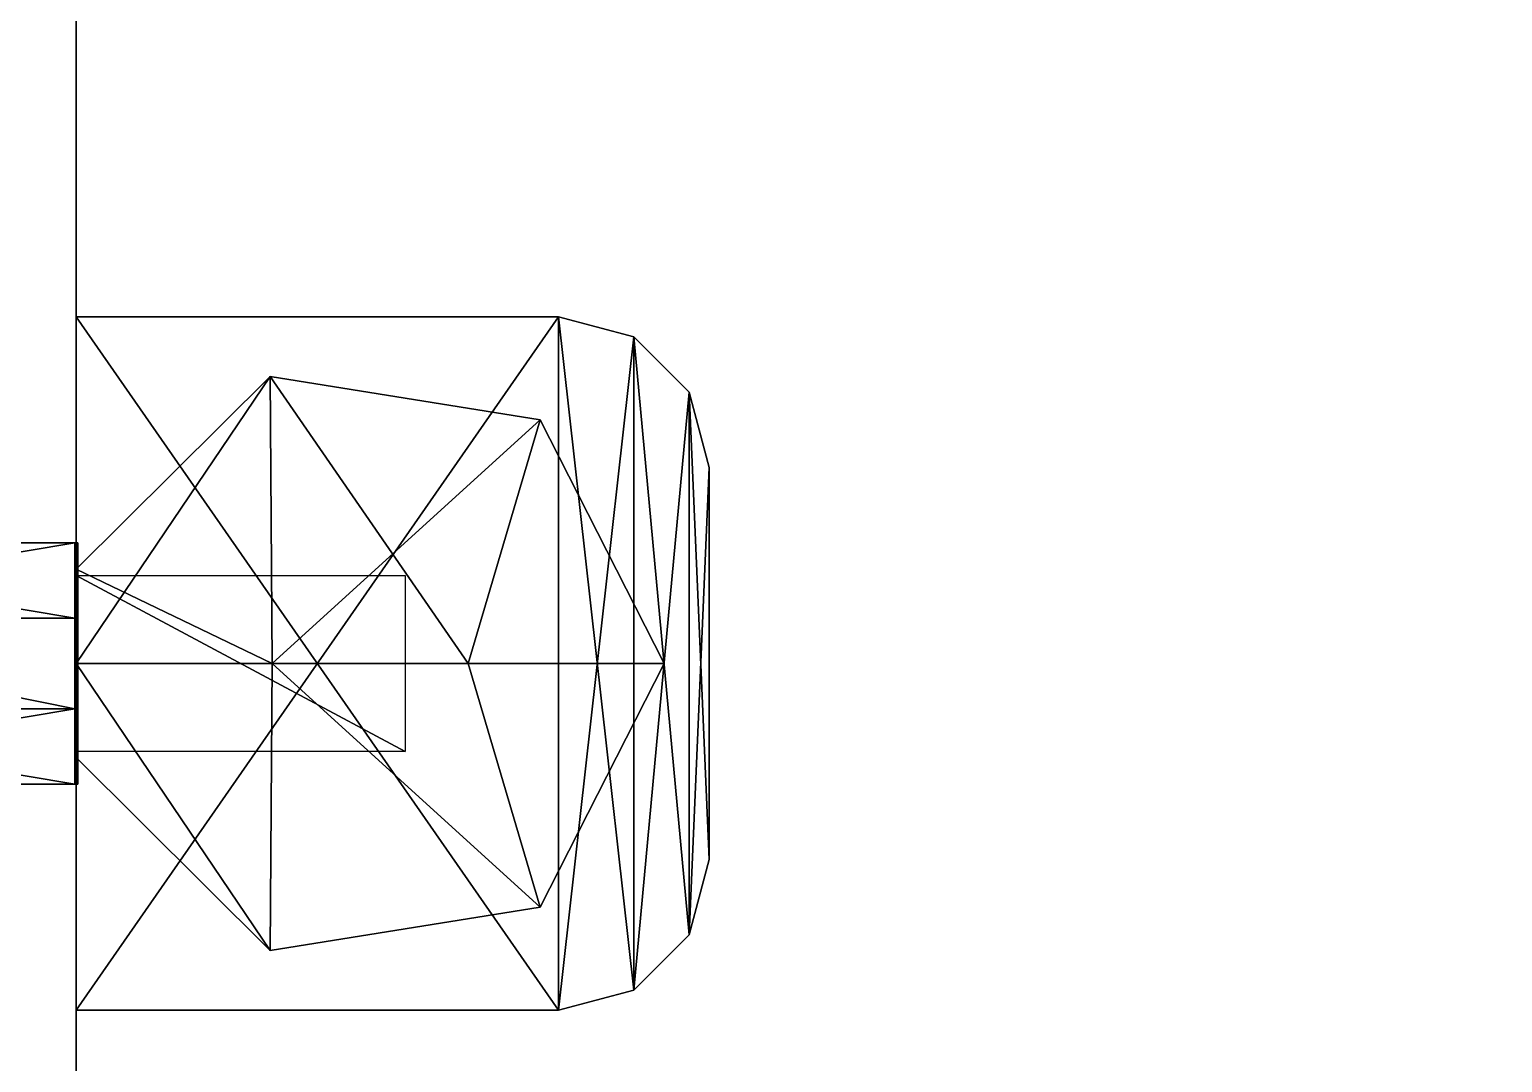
# Model space of a CAD drawing. Extents: x 0 to 4956, y -4930 to 0.
# Drawn here: x 1406.45 to 1455.31, y -194.83 to -160.58 of the extents above; entities that cross this region are included whole.
import ezdxf

# ---------------------------------------------------------------- set-up
doc = ezdxf.new("R2010")
doc.units = 0
for name, color, linetype in [('LAYER0', 7, 'CONTINUOUS'), ('LAYER755', 7, 'CONTINUOUS'), ('LAYER756', 7, 'CONTINUOUS'), ('LAYER801', 7, 'CONTINUOUS'), ('LAYER804', 7, 'CONTINUOUS'), ('LAYER805', 254, 'CONTINUOUS'), ('LAYER815', 7, 'CONTINUOUS'), ('LAYER818', 7, 'CONTINUOUS'), ('LAYER819', 254, 'CONTINUOUS'), ('LAYER87', 9, 'CONTINUOUS')]:
    doc.layers.add(name, color=color, linetype=linetype)

msp = doc.modelspace()

# ---------------------------------------------------------------- linework, layer by layer
at = {"layer": 'LAYER0', "invisible_edges": 1}
for points in [[(4956, 0), (0, -4930), (0, 0), (4956, 0)], [(4956, -4930, 5), (0, 0, 5), (0, -4930, 5), (4956, -4930, 5)], [(0, 0, 5), (4956, -4930, 5), (4956, 0, 5), (0, 0, 5)], [(0, -4930), (4956, 0), (4956, -4930), (0, -4930)]]:
    msp.add_3dface(points, dxfattribs=at)
at = {"layer": 'LAYER755', "invisible_edges": 1}
for points in [[(1390, -120, 104), (1408, -510, 104), (1390, -510, 104), (1390, -120, 104)], [(1408, -510, 104), (1390, -120, 104), (1408, -120, 104), (1408, -510, 104)], [(1408, -120, 760), (1390, -510, 760), (1408, -510, 760), (1408, -120, 760)], [(1390, -510, 760), (1408, -120, 760), (1390, -120, 760), (1390, -510, 760)], [(1408, -120, 760), (1408, -510, 104), (1408, -120, 104), (1408, -120, 760)], [(1408, -510, 104), (1408, -120, 760), (1408, -510, 760), (1408, -510, 104)]]:
    msp.add_3dface(points, dxfattribs=at)
at = {"layer": 'LAYER756', "invisible_edges": 1}
for points in [[(2250, -120, 86), (726, -510, 86), (726, -120, 86), (2250, -120, 86)], [(726, -510, 86), (2250, -120, 86), (2250, -510, 86), (726, -510, 86)], [(2250, -510, 104), (726, -120, 104), (726, -510, 104), (2250, -510, 104)], [(726, -120, 104), (2250, -510, 104), (2250, -120, 104), (726, -120, 104)]]:
    msp.add_3dface(points, dxfattribs=at)
at = {"layer": 'LAYER801', "invisible_edges": 1}
for points in [[(1408, -144.6001, 540), (2250, -490, 540), (2250, -144.6001, 540), (1408, -144.6001, 540)], [(2250, -490, 540), (1408, -144.6001, 540), (1408, -490, 540), (2250, -490, 540)], [(1408, -144.6001, 540), (1408, -490, 522), (1408, -490, 540), (1408, -144.6001, 540)], [(1408, -490, 522), (1408, -144.6001, 540), (1408, -144.6001, 522), (1408, -490, 522)], [(1408, -490, 522), (2250, -144.6001, 522), (2250, -490, 522), (1408, -490, 522)], [(2250, -144.6001, 522), (1408, -490, 522), (1408, -144.6001, 522), (2250, -144.6001, 522)]]:
    msp.add_3dface(points, dxfattribs=at)
at = {"layer": 'LAYER804'}
for points in [[(1408, -170.1001, 520.01), (1424, -193.1001, 520.01), (1408, -193.1001, 520.01), (1408, -170.1001, 520.01)], [(1424, -170.1001, 520.01), (1424, -193.1001, 520.01), (1408, -170.1001, 520.01), (1424, -170.1001, 520.01)], [(1408, -170.1001, 522), (1424, -193.1001, 522), (1408, -193.1001, 522), (1408, -170.1001, 522)], [(1424, -170.1001, 522), (1424, -193.1001, 522), (1408, -170.1001, 522), (1424, -170.1001, 522)], [(1424, -170.1001, 522), (1408, -170.1001, 520.01), (1424, -170.1001, 520.01), (1424, -170.1001, 522)], [(1408, -170.1001, 522), (1408, -170.1001, 520.01), (1424, -170.1001, 522), (1408, -170.1001, 522)], [(1408, -193.1001, 520.01), (1408, -170.1001, 522), (1408, -170.1001, 520.01), (1408, -193.1001, 520.01)], [(1408, -193.1001, 522), (1408, -170.1001, 522), (1408, -193.1001, 520.01), (1408, -193.1001, 522)], [(1424, -193.1001, 520.01), (1408, -170.1001, 520.01), (1424, -170.1001, 520.01), (1424, -193.1001, 520.01)], [(1408, -193.1001, 520.01), (1408, -170.1001, 520.01), (1424, -193.1001, 520.01), (1408, -193.1001, 520.01)], [(1408, -170.1001, 520.01), (1424, -170.1001, 522), (1424, -170.1001, 520.01), (1408, -170.1001, 520.01)], [(1408, -170.1001, 522), (1424, -170.1001, 522), (1408, -170.1001, 520.01), (1408, -170.1001, 522)], [(1408, -170.1001, 520.01), (1408, -193.1001, 522), (1408, -193.1001, 520.01), (1408, -170.1001, 520.01)], [(1408, -170.1001, 522), (1408, -193.1001, 522), (1408, -170.1001, 520.01), (1408, -170.1001, 522)], [(1424, -170.1001, 522), (1408, -193.1001, 522), (1424, -193.1001, 522), (1424, -170.1001, 522)], [(1408, -170.1001, 522), (1408, -193.1001, 522), (1424, -170.1001, 522), (1408, -170.1001, 522)], [(1426.5, -170.77, 520.01), (1424, -170.1001, 522), (1426.5, -170.77, 522), (1426.5, -170.77, 520.01)], [(1424, -170.1001, 520.01), (1424, -170.1001, 522), (1426.5, -170.77, 520.01), (1424, -170.1001, 520.01)], [(1424, -170.1001, 520.01), (1426.5, -170.77, 520.01), (1424, -193.1001, 520.01), (1424, -170.1001, 520.01)], [(1424, -170.1001, 522), (1424, -193.1001, 522), (1426.5, -170.77, 522), (1424, -170.1001, 522)], [(1426.5, -192.4302, 520.01), (1424, -170.1001, 520.01), (1424, -193.1001, 520.01), (1426.5, -192.4302, 520.01)], [(1426.5, -170.77, 520.01), (1424, -170.1001, 520.01), (1426.5, -192.4302, 520.01), (1426.5, -170.77, 520.01)], [(1426.5, -192.4302, 522), (1424, -170.1001, 522), (1424, -193.1001, 522), (1426.5, -192.4302, 522)], [(1426.5, -170.77, 522), (1424, -170.1001, 522), (1426.5, -192.4302, 522), (1426.5, -170.77, 522)], [(1424, -170.1001, 520.01), (1426.5, -170.77, 522), (1426.5, -170.77, 520.01), (1424, -170.1001, 520.01)], [(1424, -170.1001, 522), (1426.5, -170.77, 522), (1424, -170.1001, 520.01), (1424, -170.1001, 522)], [(1424, -193.1001, 520.01), (1426.5, -170.77, 520.01), (1426.5, -192.4302, 520.01), (1424, -193.1001, 520.01)], [(1426.5, -170.77, 522), (1424, -193.1001, 522), (1426.5, -192.4302, 522), (1426.5, -170.77, 522)], [(1428.33, -172.6001, 520.01), (1426.5, -170.77, 522), (1428.33, -172.6001, 522), (1428.33, -172.6001, 520.01)], [(1426.5, -170.77, 520.01), (1426.5, -170.77, 522), (1428.33, -172.6001, 520.01), (1426.5, -170.77, 520.01)], [(1428.33, -190.6001, 520.01), (1426.5, -170.77, 520.01), (1428.33, -172.6001, 520.01), (1428.33, -190.6001, 520.01)], [(1426.5, -192.4302, 520.01), (1426.5, -170.77, 520.01), (1428.33, -190.6001, 520.01), (1426.5, -192.4302, 520.01)], [(1426.5, -170.77, 522), (1426.5, -192.4302, 522), (1428.33, -172.6001, 522), (1426.5, -170.77, 522)], [(1428.33, -190.6001, 520.01), (1426.5, -170.77, 520.01), (1426.5, -192.4302, 520.01), (1428.33, -190.6001, 520.01)], [(1428.33, -172.6001, 520.01), (1426.5, -170.77, 520.01), (1428.33, -190.6001, 520.01), (1428.33, -172.6001, 520.01)], [(1428.33, -190.6001, 522), (1426.5, -170.77, 522), (1426.5, -192.4302, 522), (1428.33, -190.6001, 522)], [(1428.33, -172.6001, 522), (1426.5, -170.77, 522), (1428.33, -190.6001, 522), (1428.33, -172.6001, 522)], [(1426.5, -170.77, 520.01), (1428.33, -172.6001, 522), (1428.33, -172.6001, 520.01), (1426.5, -170.77, 520.01)], [(1426.5, -170.77, 522), (1428.33, -172.6001, 522), (1426.5, -170.77, 520.01), (1426.5, -170.77, 522)], [(1408, -178.4775, 536), (1414.5, -181.6001, 536), (1414.431, -172.0825, 536), (1408, -178.4775, 536)], [(1414.431, -172.0825, 522), (1408, -178.4775, 536), (1414.431, -172.0825, 536), (1414.431, -172.0825, 522)], [(1408, -178.4775, 522), (1408, -178.4775, 536), (1414.431, -172.0825, 522), (1408, -178.4775, 522)], [(1414.431, -172.0825, 522), (1408, -178.4775, 536), (1408, -178.4775, 522), (1414.431, -172.0825, 522)], [(1414.431, -172.0825, 536), (1408, -178.4775, 536), (1414.431, -172.0825, 522), (1414.431, -172.0825, 536)], [(1408, -181.6001, 536), (1414.431, -172.0825, 536), (1414.5, -181.6001, 536), (1408, -181.6001, 536)], [(1408, -178.4775, 536), (1414.431, -172.0825, 536), (1408, -181.6001, 536), (1408, -178.4775, 536)], [(1414.431, -172.0825, 536), (1421, -181.6001, 536), (1423.387, -173.5166, 536), (1414.431, -172.0825, 536)], [(1414.5, -181.6001, 536), (1421, -181.6001, 536), (1414.431, -172.0825, 536), (1414.5, -181.6001, 536)], [(1423.387, -173.5166, 522), (1414.431, -172.0825, 536), (1423.387, -173.5166, 536), (1423.387, -173.5166, 522)], [(1414.431, -172.0825, 522), (1414.431, -172.0825, 536), (1423.387, -173.5166, 522), (1414.431, -172.0825, 522)], [(1423.387, -173.5166, 522), (1414.431, -172.0825, 536), (1414.431, -172.0825, 522), (1423.387, -173.5166, 522)], [(1423.387, -173.5166, 536), (1414.431, -172.0825, 536), (1423.387, -173.5166, 522), (1423.387, -173.5166, 536)], [(1414.431, -172.0825, 536), (1423.387, -173.5166, 536), (1414.5, -181.6001, 536), (1414.431, -172.0825, 536)], [(1428.33, -172.6001, 522), (1426.5, -192.4302, 522), (1428.33, -190.6001, 522), (1428.33, -172.6001, 522)], [(1429, -175.1001, 520.01), (1428.33, -172.6001, 522), (1429, -175.1001, 522), (1429, -175.1001, 520.01)], [(1428.33, -172.6001, 520.01), (1428.33, -172.6001, 522), (1429, -175.1001, 520.01), (1428.33, -172.6001, 520.01)], [(1429, -188.1001, 520.01), (1428.33, -172.6001, 520.01), (1429, -175.1001, 520.01), (1429, -188.1001, 520.01)], [(1428.33, -190.6001, 520.01), (1428.33, -172.6001, 520.01), (1429, -188.1001, 520.01), (1428.33, -190.6001, 520.01)], [(1428.33, -172.6001, 522), (1428.33, -190.6001, 522), (1429, -175.1001, 522), (1428.33, -172.6001, 522)], [(1429, -188.1001, 520.01), (1428.33, -172.6001, 520.01), (1428.33, -190.6001, 520.01), (1429, -188.1001, 520.01)], [(1429, -175.1001, 520.01), (1428.33, -172.6001, 520.01), (1429, -188.1001, 520.01), (1429, -175.1001, 520.01)], [(1429, -188.1001, 522), (1428.33, -172.6001, 522), (1428.33, -190.6001, 522), (1429, -188.1001, 522)], [(1429, -175.1001, 522), (1428.33, -172.6001, 522), (1429, -188.1001, 522), (1429, -175.1001, 522)], [(1428.33, -172.6001, 520.01), (1429, -175.1001, 522), (1429, -175.1001, 520.01), (1428.33, -172.6001, 520.01)], [(1428.33, -172.6001, 522), (1429, -175.1001, 522), (1428.33, -172.6001, 520.01), (1428.33, -172.6001, 522)], [(1414.5, -181.6001, 536), (1423.387, -173.5166, 536), (1421, -181.6001, 536), (1414.5, -181.6001, 536)], [(1423.387, -173.5166, 536), (1421, -181.6001, 536), (1427.5, -181.6001, 536), (1423.387, -173.5166, 536)], [(1423.387, -173.5166, 536), (1427.5, -181.6001, 536), (1421, -181.6001, 536), (1423.387, -173.5166, 536)], [(1427.5, -181.6001, 522), (1423.387, -173.5166, 536), (1427.5, -181.6001, 536), (1427.5, -181.6001, 522)], [(1423.387, -173.5166, 522), (1423.387, -173.5166, 536), (1427.5, -181.6001, 522), (1423.387, -173.5166, 522)], [(1427.5, -181.6001, 522), (1423.387, -173.5166, 536), (1423.387, -173.5166, 522), (1427.5, -181.6001, 522)], [(1427.5, -181.6001, 536), (1423.387, -173.5166, 536), (1427.5, -181.6001, 522), (1427.5, -181.6001, 536)], [(1429, -175.1001, 522), (1428.33, -190.6001, 522), (1429, -188.1001, 522), (1429, -175.1001, 522)], [(1429, -175.1001, 522), (1429, -188.1001, 520.01), (1429, -188.1001, 522), (1429, -175.1001, 522)], [(1429, -175.1001, 520.01), (1429, -188.1001, 520.01), (1429, -175.1001, 522), (1429, -175.1001, 520.01)], [(1429, -175.1001, 520.01), (1429, -188.1001, 522), (1429, -188.1001, 520.01), (1429, -175.1001, 520.01)], [(1429, -175.1001, 522), (1429, -188.1001, 522), (1429, -175.1001, 520.01), (1429, -175.1001, 522)], [(1408, -184.7227, 536), (1408, -178.4775, 522), (1408, -184.7227, 522), (1408, -184.7227, 536)], [(1408, -178.4775, 536), (1408, -178.4775, 522), (1408, -184.7227, 536), (1408, -178.4775, 536)], [(1408, -181.6001, 536), (1414.5, -181.6001, 536), (1408, -178.4775, 536), (1408, -181.6001, 536)], [(1408, -178.4775, 522), (1408, -184.7227, 536), (1408, -184.7227, 522), (1408, -178.4775, 522)], [(1408, -178.4775, 536), (1408, -184.7227, 536), (1408, -178.4775, 522), (1408, -178.4775, 536)], [(1418.908, -184.52, 520), (1408, -178.6802, 520), (1418.908, -178.6802, 520), (1418.908, -184.52, 520)], [(1408, -184.52, 520), (1408, -178.6802, 520), (1418.908, -184.52, 520), (1408, -184.52, 520)], [(1408, -181.6001, 536), (1414.431, -191.1177, 536), (1414.5, -181.6001, 536), (1408, -181.6001, 536)], [(1408, -184.7227, 536), (1414.431, -191.1177, 536), (1408, -181.6001, 536), (1408, -184.7227, 536)], [(1408, -181.6001, 536), (1414.431, -191.1177, 536), (1414.5, -181.6001, 536), (1408, -181.6001, 536)], [(1408, -184.7227, 536), (1414.431, -191.1177, 536), (1408, -181.6001, 536), (1408, -184.7227, 536)], [(1414.431, -191.1177, 536), (1423.387, -189.6836, 536), (1414.5, -181.6001, 536), (1414.431, -191.1177, 536)], [(1414.431, -191.1177, 536), (1423.387, -189.6836, 536), (1414.5, -181.6001, 536), (1414.431, -191.1177, 536)], [(1414.5, -181.6001, 536), (1423.387, -189.6836, 536), (1421, -181.6001, 536), (1414.5, -181.6001, 536)], [(1414.5, -181.6001, 536), (1423.387, -189.6836, 536), (1421, -181.6001, 536), (1414.5, -181.6001, 536)], [(1421, -181.6001, 536), (1423.387, -189.6836, 536), (1427.5, -181.6001, 536), (1421, -181.6001, 536)], [(1423.387, -189.6836, 536), (1427.5, -181.6001, 536), (1421, -181.6001, 536), (1423.387, -189.6836, 536)], [(1427.5, -181.6001, 536), (1423.387, -189.6836, 522), (1427.5, -181.6001, 522), (1427.5, -181.6001, 536)], [(1423.387, -189.6836, 536), (1423.387, -189.6836, 522), (1427.5, -181.6001, 536), (1423.387, -189.6836, 536)], [(1423.387, -189.6836, 522), (1427.5, -181.6001, 536), (1427.5, -181.6001, 522), (1423.387, -189.6836, 522)], [(1423.387, -189.6836, 536), (1427.5, -181.6001, 536), (1423.387, -189.6836, 522), (1423.387, -189.6836, 536)], [(1414.431, -191.1177, 522), (1408, -184.7227, 536), (1408, -184.7227, 522), (1414.431, -191.1177, 522)], [(1414.431, -191.1177, 536), (1408, -184.7227, 536), (1414.431, -191.1177, 522), (1414.431, -191.1177, 536)], [(1408, -184.7227, 522), (1414.431, -191.1177, 536), (1414.431, -191.1177, 522), (1408, -184.7227, 522)], [(1408, -184.7227, 536), (1414.431, -191.1177, 536), (1408, -184.7227, 522), (1408, -184.7227, 536)], [(1429, -188.1001, 522), (1428.33, -190.6001, 520.01), (1429, -188.1001, 520.01), (1429, -188.1001, 522)], [(1428.33, -190.6001, 522), (1428.33, -190.6001, 520.01), (1429, -188.1001, 522), (1428.33, -190.6001, 522)], [(1428.33, -190.6001, 520.01), (1429, -188.1001, 522), (1429, -188.1001, 520.01), (1428.33, -190.6001, 520.01)], [(1428.33, -190.6001, 522), (1429, -188.1001, 522), (1428.33, -190.6001, 520.01), (1428.33, -190.6001, 522)], [(1423.387, -189.6836, 536), (1414.431, -191.1177, 522), (1423.387, -189.6836, 522), (1423.387, -189.6836, 536)], [(1414.431, -191.1177, 536), (1414.431, -191.1177, 522), (1423.387, -189.6836, 536), (1414.431, -191.1177, 536)], [(1414.431, -191.1177, 522), (1423.387, -189.6836, 536), (1423.387, -189.6836, 522), (1414.431, -191.1177, 522)], [(1414.431, -191.1177, 536), (1423.387, -189.6836, 536), (1414.431, -191.1177, 522), (1414.431, -191.1177, 536)], [(1428.33, -190.6001, 522), (1426.5, -192.4302, 520.01), (1428.33, -190.6001, 520.01), (1428.33, -190.6001, 522)], [(1426.5, -192.4302, 522), (1426.5, -192.4302, 520.01), (1428.33, -190.6001, 522), (1426.5, -192.4302, 522)], [(1426.5, -192.4302, 520.01), (1428.33, -190.6001, 522), (1428.33, -190.6001, 520.01), (1426.5, -192.4302, 520.01)], [(1426.5, -192.4302, 522), (1428.33, -190.6001, 522), (1426.5, -192.4302, 520.01), (1426.5, -192.4302, 522)], [(1426.5, -192.4302, 522), (1424, -193.1001, 520.01), (1426.5, -192.4302, 520.01), (1426.5, -192.4302, 522)], [(1424, -193.1001, 522), (1424, -193.1001, 520.01), (1426.5, -192.4302, 522), (1424, -193.1001, 522)], [(1424, -193.1001, 520.01), (1426.5, -192.4302, 522), (1426.5, -192.4302, 520.01), (1424, -193.1001, 520.01)], [(1424, -193.1001, 522), (1426.5, -192.4302, 522), (1424, -193.1001, 520.01), (1424, -193.1001, 522)], [(1424, -193.1001, 520.01), (1408, -193.1001, 522), (1408, -193.1001, 520.01), (1424, -193.1001, 520.01)], [(1424, -193.1001, 522), (1408, -193.1001, 522), (1424, -193.1001, 520.01), (1424, -193.1001, 522)], [(1408, -193.1001, 522), (1424, -193.1001, 520.01), (1424, -193.1001, 522), (1408, -193.1001, 522)], [(1408, -193.1001, 520.01), (1424, -193.1001, 520.01), (1408, -193.1001, 522), (1408, -193.1001, 520.01)]]:
    msp.add_3dface(points, dxfattribs=at)
at = {"layer": 'LAYER805'}
for points in [[(1407.95, -180.1001, 530.8301), (1393.05, -177.6001, 527.5), (1393.05, -180.1001, 530.8301), (1407.95, -180.1001, 530.8301)], [(1407.95, -177.6001, 527.5), (1393.05, -177.6001, 527.5), (1407.95, -180.1001, 530.8301), (1407.95, -177.6001, 527.5)], [(1407.95, -177.6001, 527.5), (1393.05, -180.1001, 524.1699), (1393.05, -177.6001, 527.5), (1407.95, -177.6001, 527.5)], [(1407.95, -180.1001, 524.1699), (1393.05, -180.1001, 524.1699), (1407.95, -177.6001, 527.5), (1407.95, -180.1001, 524.1699)], [(1408.05, -180.1001, 530.8301), (1407.95, -177.6001, 527.5), (1407.95, -180.1001, 530.8301), (1408.05, -180.1001, 530.8301)], [(1408.05, -177.6001, 527.5), (1407.95, -177.6001, 527.5), (1408.05, -180.1001, 530.8301), (1408.05, -177.6001, 527.5)], [(1408.05, -177.6001, 527.5), (1407.95, -180.1001, 524.1699), (1407.95, -177.6001, 527.5), (1408.05, -177.6001, 527.5)], [(1408.05, -180.1001, 524.1699), (1407.95, -180.1001, 524.1699), (1408.05, -177.6001, 527.5), (1408.05, -180.1001, 524.1699)], [(1407.95, -177.6001, 523.5), (1408.05, -185.6001, 523.5), (1407.95, -185.6001, 523.5), (1407.95, -177.6001, 523.5)], [(1408.05, -177.6001, 523.5), (1408.05, -185.6001, 523.5), (1407.95, -177.6001, 523.5), (1408.05, -177.6001, 523.5)], [(1407.95, -185.6001, 531.5), (1408.05, -177.6001, 531.5), (1407.95, -177.6001, 531.5), (1407.95, -185.6001, 531.5)], [(1408.05, -185.6001, 531.5), (1408.05, -177.6001, 531.5), (1407.95, -185.6001, 531.5), (1408.05, -185.6001, 531.5)], [(1407.95, -177.6001, 523.5), (1408.05, -177.6001, 531.5), (1408.05, -177.6001, 523.5), (1407.95, -177.6001, 523.5)], [(1407.95, -177.6001, 531.5), (1408.05, -177.6001, 531.5), (1407.95, -177.6001, 523.5), (1407.95, -177.6001, 531.5)], [(1407.95, -177.6001, 531.5), (1407.95, -185.6001, 523.5), (1407.95, -185.6001, 531.5), (1407.95, -177.6001, 531.5)], [(1407.95, -177.6001, 523.5), (1407.95, -185.6001, 523.5), (1407.95, -177.6001, 531.5), (1407.95, -177.6001, 523.5)], [(1408.05, -185.6001, 531.5), (1408.05, -177.6001, 523.5), (1408.05, -177.6001, 531.5), (1408.05, -185.6001, 531.5)], [(1408.05, -185.6001, 523.5), (1408.05, -177.6001, 523.5), (1408.05, -185.6001, 531.5), (1408.05, -185.6001, 523.5)], [(1393.05, -180.1001, 530.8301), (1407.95, -183.1001, 530.8301), (1407.95, -180.1001, 530.8301), (1393.05, -180.1001, 530.8301)], [(1393.05, -183.1001, 530.8301), (1407.95, -183.1001, 530.8301), (1393.05, -180.1001, 530.8301), (1393.05, -183.1001, 530.8301)], [(1393.05, -180.1001, 524.1699), (1407.95, -183.1001, 524.1699), (1393.05, -183.1001, 524.1699), (1393.05, -180.1001, 524.1699)], [(1407.95, -180.1001, 524.1699), (1407.95, -183.1001, 524.1699), (1393.05, -180.1001, 524.1699), (1407.95, -180.1001, 524.1699)], [(1408.05, -180.1001, 530.8301), (1407.95, -183.1001, 530.8301), (1408.05, -183.1001, 530.8301), (1408.05, -180.1001, 530.8301)], [(1407.95, -180.1001, 530.8301), (1407.95, -183.1001, 530.8301), (1408.05, -180.1001, 530.8301), (1407.95, -180.1001, 530.8301)], [(1407.95, -180.1001, 524.1699), (1408.05, -183.1001, 524.1699), (1407.95, -183.1001, 524.1699), (1407.95, -180.1001, 524.1699)], [(1408.05, -180.1001, 524.1699), (1408.05, -183.1001, 524.1699), (1407.95, -180.1001, 524.1699), (1408.05, -180.1001, 524.1699)], [(1393.05, -183.1001, 530.8301), (1407.95, -185.6001, 527.5), (1407.95, -183.1001, 530.8301), (1393.05, -183.1001, 530.8301)], [(1393.05, -185.6001, 527.5), (1407.95, -185.6001, 527.5), (1393.05, -183.1001, 530.8301), (1393.05, -185.6001, 527.5)], [(1393.05, -185.6001, 527.5), (1407.95, -183.1001, 524.1699), (1407.95, -185.6001, 527.5), (1393.05, -185.6001, 527.5)], [(1393.05, -183.1001, 524.1699), (1407.95, -183.1001, 524.1699), (1393.05, -185.6001, 527.5), (1393.05, -183.1001, 524.1699)], [(1407.95, -183.1001, 530.8301), (1408.05, -185.6001, 527.5), (1408.05, -183.1001, 530.8301), (1407.95, -183.1001, 530.8301)], [(1407.95, -185.6001, 527.5), (1408.05, -185.6001, 527.5), (1407.95, -183.1001, 530.8301), (1407.95, -185.6001, 527.5)], [(1407.95, -185.6001, 527.5), (1408.05, -183.1001, 524.1699), (1408.05, -185.6001, 527.5), (1407.95, -185.6001, 527.5)], [(1407.95, -183.1001, 524.1699), (1408.05, -183.1001, 524.1699), (1407.95, -185.6001, 527.5), (1407.95, -183.1001, 524.1699)], [(1407.95, -185.6001, 531.5), (1408.05, -185.6001, 523.5), (1408.05, -185.6001, 531.5), (1407.95, -185.6001, 531.5)], [(1407.95, -185.6001, 523.5), (1408.05, -185.6001, 523.5), (1407.95, -185.6001, 531.5), (1407.95, -185.6001, 523.5)]]:
    msp.add_3dface(points, dxfattribs=at)
at = {"layer": 'LAYER815', "invisible_edges": 1}
for points in [[(1408, -144.6001, 322), (2250, -490, 322), (2250, -144.6001, 322), (1408, -144.6001, 322)], [(2250, -490, 322), (1408, -144.6001, 322), (1408, -490, 322), (2250, -490, 322)], [(1408, -144.6001, 322), (1408, -490, 304), (1408, -490, 322), (1408, -144.6001, 322)], [(1408, -490, 304), (1408, -144.6001, 322), (1408, -144.6001, 304), (1408, -490, 304)], [(1408, -490, 304), (2250, -144.6001, 304), (2250, -490, 304), (1408, -490, 304)], [(2250, -144.6001, 304), (1408, -490, 304), (1408, -144.6001, 304), (2250, -144.6001, 304)]]:
    msp.add_3dface(points, dxfattribs=at)
at = {"layer": 'LAYER818'}
for points in [[(1408, -170.1001, 302.01), (1424, -193.1001, 302.01), (1408, -193.1001, 302.01), (1408, -170.1001, 302.01)], [(1424, -170.1001, 302.01), (1424, -193.1001, 302.01), (1408, -170.1001, 302.01), (1424, -170.1001, 302.01)], [(1408, -170.1001, 304), (1424, -193.1001, 304), (1408, -193.1001, 304), (1408, -170.1001, 304)], [(1424, -170.1001, 304), (1424, -193.1001, 304), (1408, -170.1001, 304), (1424, -170.1001, 304)], [(1424, -170.1001, 304), (1408, -170.1001, 302.01), (1424, -170.1001, 302.01), (1424, -170.1001, 304)], [(1408, -170.1001, 304), (1408, -170.1001, 302.01), (1424, -170.1001, 304), (1408, -170.1001, 304)], [(1408, -193.1001, 302.01), (1408, -170.1001, 304), (1408, -170.1001, 302.01), (1408, -193.1001, 302.01)], [(1408, -193.1001, 304), (1408, -170.1001, 304), (1408, -193.1001, 302.01), (1408, -193.1001, 304)], [(1424, -193.1001, 302.01), (1408, -170.1001, 302.01), (1424, -170.1001, 302.01), (1424, -193.1001, 302.01)], [(1408, -193.1001, 302.01), (1408, -170.1001, 302.01), (1424, -193.1001, 302.01), (1408, -193.1001, 302.01)], [(1408, -170.1001, 302.01), (1424, -170.1001, 304), (1424, -170.1001, 302.01), (1408, -170.1001, 302.01)], [(1408, -170.1001, 304), (1424, -170.1001, 304), (1408, -170.1001, 302.01), (1408, -170.1001, 304)], [(1408, -170.1001, 302.01), (1408, -193.1001, 304), (1408, -193.1001, 302.01), (1408, -170.1001, 302.01)], [(1408, -170.1001, 304), (1408, -193.1001, 304), (1408, -170.1001, 302.01), (1408, -170.1001, 304)], [(1424, -170.1001, 304), (1408, -193.1001, 304), (1424, -193.1001, 304), (1424, -170.1001, 304)], [(1408, -170.1001, 304), (1408, -193.1001, 304), (1424, -170.1001, 304), (1408, -170.1001, 304)], [(1426.5, -170.77, 302.01), (1424, -170.1001, 304), (1426.5, -170.77, 304), (1426.5, -170.77, 302.01)], [(1424, -170.1001, 302.01), (1424, -170.1001, 304), (1426.5, -170.77, 302.01), (1424, -170.1001, 302.01)], [(1424, -170.1001, 302.01), (1426.5, -170.77, 302.01), (1424, -193.1001, 302.01), (1424, -170.1001, 302.01)], [(1424, -170.1001, 304), (1424, -193.1001, 304), (1426.5, -170.77, 304), (1424, -170.1001, 304)], [(1426.5, -192.4302, 302.01), (1424, -170.1001, 302.01), (1424, -193.1001, 302.01), (1426.5, -192.4302, 302.01)], [(1426.5, -170.77, 302.01), (1424, -170.1001, 302.01), (1426.5, -192.4302, 302.01), (1426.5, -170.77, 302.01)], [(1426.5, -192.4302, 304), (1424, -170.1001, 304), (1424, -193.1001, 304), (1426.5, -192.4302, 304)], [(1426.5, -170.77, 304), (1424, -170.1001, 304), (1426.5, -192.4302, 304), (1426.5, -170.77, 304)], [(1424, -170.1001, 302.01), (1426.5, -170.77, 304), (1426.5, -170.77, 302.01), (1424, -170.1001, 302.01)], [(1424, -170.1001, 304), (1426.5, -170.77, 304), (1424, -170.1001, 302.01), (1424, -170.1001, 304)], [(1424, -193.1001, 302.01), (1426.5, -170.77, 302.01), (1426.5, -192.4302, 302.01), (1424, -193.1001, 302.01)], [(1426.5, -170.77, 304), (1424, -193.1001, 304), (1426.5, -192.4302, 304), (1426.5, -170.77, 304)], [(1428.33, -172.6001, 302.01), (1426.5, -170.77, 304), (1428.33, -172.6001, 304), (1428.33, -172.6001, 302.01)], [(1426.5, -170.77, 302.01), (1426.5, -170.77, 304), (1428.33, -172.6001, 302.01), (1426.5, -170.77, 302.01)], [(1428.33, -190.6001, 302.01), (1426.5, -170.77, 302.01), (1428.33, -172.6001, 302.01), (1428.33, -190.6001, 302.01)], [(1426.5, -192.4302, 302.01), (1426.5, -170.77, 302.01), (1428.33, -190.6001, 302.01), (1426.5, -192.4302, 302.01)], [(1426.5, -170.77, 304), (1426.5, -192.4302, 304), (1428.33, -172.6001, 304), (1426.5, -170.77, 304)], [(1428.33, -190.6001, 302.01), (1426.5, -170.77, 302.01), (1426.5, -192.4302, 302.01), (1428.33, -190.6001, 302.01)], [(1428.33, -172.6001, 302.01), (1426.5, -170.77, 302.01), (1428.33, -190.6001, 302.01), (1428.33, -172.6001, 302.01)], [(1428.33, -190.6001, 304), (1426.5, -170.77, 304), (1426.5, -192.4302, 304), (1428.33, -190.6001, 304)], [(1428.33, -172.6001, 304), (1426.5, -170.77, 304), (1428.33, -190.6001, 304), (1428.33, -172.6001, 304)], [(1426.5, -170.77, 302.01), (1428.33, -172.6001, 304), (1428.33, -172.6001, 302.01), (1426.5, -170.77, 302.01)], [(1426.5, -170.77, 304), (1428.33, -172.6001, 304), (1426.5, -170.77, 302.01), (1426.5, -170.77, 304)], [(1408, -178.4775, 318), (1414.5, -181.6001, 318), (1414.431, -172.0825, 318), (1408, -178.4775, 318)], [(1414.431, -172.0825, 304), (1408, -178.4775, 318), (1414.431, -172.0825, 318), (1414.431, -172.0825, 304)], [(1408, -178.4775, 304), (1408, -178.4775, 318), (1414.431, -172.0825, 304), (1408, -178.4775, 304)], [(1414.431, -172.0825, 304), (1408, -178.4775, 318), (1408, -178.4775, 304), (1414.431, -172.0825, 304)], [(1414.431, -172.0825, 318), (1408, -178.4775, 318), (1414.431, -172.0825, 304), (1414.431, -172.0825, 318)], [(1408, -181.6001, 318), (1414.431, -172.0825, 318), (1414.5, -181.6001, 318), (1408, -181.6001, 318)], [(1408, -178.4775, 318), (1414.431, -172.0825, 318), (1408, -181.6001, 318), (1408, -178.4775, 318)], [(1414.431, -172.0825, 318), (1421, -181.6001, 318), (1423.387, -173.5166, 318), (1414.431, -172.0825, 318)], [(1414.5, -181.6001, 318), (1421, -181.6001, 318), (1414.431, -172.0825, 318), (1414.5, -181.6001, 318)], [(1423.387, -173.5166, 304), (1414.431, -172.0825, 318), (1423.387, -173.5166, 318), (1423.387, -173.5166, 304)], [(1414.431, -172.0825, 304), (1414.431, -172.0825, 318), (1423.387, -173.5166, 304), (1414.431, -172.0825, 304)], [(1423.387, -173.5166, 304), (1414.431, -172.0825, 318), (1414.431, -172.0825, 304), (1423.387, -173.5166, 304)], [(1423.387, -173.5166, 318), (1414.431, -172.0825, 318), (1423.387, -173.5166, 304), (1423.387, -173.5166, 318)], [(1414.431, -172.0825, 318), (1423.387, -173.5166, 318), (1414.5, -181.6001, 318), (1414.431, -172.0825, 318)], [(1428.33, -172.6001, 304), (1426.5, -192.4302, 304), (1428.33, -190.6001, 304), (1428.33, -172.6001, 304)], [(1429, -175.1001, 302.01), (1428.33, -172.6001, 304), (1429, -175.1001, 304), (1429, -175.1001, 302.01)], [(1428.33, -172.6001, 302.01), (1428.33, -172.6001, 304), (1429, -175.1001, 302.01), (1428.33, -172.6001, 302.01)], [(1429, -188.1001, 302.01), (1428.33, -172.6001, 302.01), (1429, -175.1001, 302.01), (1429, -188.1001, 302.01)], [(1428.33, -190.6001, 302.01), (1428.33, -172.6001, 302.01), (1429, -188.1001, 302.01), (1428.33, -190.6001, 302.01)], [(1428.33, -172.6001, 304), (1428.33, -190.6001, 304), (1429, -175.1001, 304), (1428.33, -172.6001, 304)], [(1429, -188.1001, 302.01), (1428.33, -172.6001, 302.01), (1428.33, -190.6001, 302.01), (1429, -188.1001, 302.01)], [(1429, -175.1001, 302.01), (1428.33, -172.6001, 302.01), (1429, -188.1001, 302.01), (1429, -175.1001, 302.01)], [(1429, -188.1001, 304), (1428.33, -172.6001, 304), (1428.33, -190.6001, 304), (1429, -188.1001, 304)], [(1429, -175.1001, 304), (1428.33, -172.6001, 304), (1429, -188.1001, 304), (1429, -175.1001, 304)], [(1428.33, -172.6001, 302.01), (1429, -175.1001, 304), (1429, -175.1001, 302.01), (1428.33, -172.6001, 302.01)], [(1428.33, -172.6001, 304), (1429, -175.1001, 304), (1428.33, -172.6001, 302.01), (1428.33, -172.6001, 304)], [(1414.5, -181.6001, 318), (1423.387, -173.5166, 318), (1421, -181.6001, 318), (1414.5, -181.6001, 318)], [(1423.387, -173.5166, 318), (1421, -181.6001, 318), (1427.5, -181.6001, 318), (1423.387, -173.5166, 318)], [(1423.387, -173.5166, 318), (1427.5, -181.6001, 318), (1421, -181.6001, 318), (1423.387, -173.5166, 318)], [(1427.5, -181.6001, 304), (1423.387, -173.5166, 318), (1427.5, -181.6001, 318), (1427.5, -181.6001, 304)], [(1423.387, -173.5166, 304), (1423.387, -173.5166, 318), (1427.5, -181.6001, 304), (1423.387, -173.5166, 304)], [(1427.5, -181.6001, 304), (1423.387, -173.5166, 318), (1423.387, -173.5166, 304), (1427.5, -181.6001, 304)], [(1427.5, -181.6001, 318), (1423.387, -173.5166, 318), (1427.5, -181.6001, 304), (1427.5, -181.6001, 318)], [(1429, -175.1001, 304), (1428.33, -190.6001, 304), (1429, -188.1001, 304), (1429, -175.1001, 304)], [(1429, -175.1001, 304), (1429, -188.1001, 302.01), (1429, -188.1001, 304), (1429, -175.1001, 304)], [(1429, -175.1001, 302.01), (1429, -188.1001, 302.01), (1429, -175.1001, 304), (1429, -175.1001, 302.01)], [(1429, -175.1001, 302.01), (1429, -188.1001, 304), (1429, -188.1001, 302.01), (1429, -175.1001, 302.01)], [(1429, -175.1001, 304), (1429, -188.1001, 304), (1429, -175.1001, 302.01), (1429, -175.1001, 304)], [(1408, -184.7227, 318), (1408, -178.4775, 304), (1408, -184.7227, 304), (1408, -184.7227, 318)], [(1408, -178.4775, 318), (1408, -178.4775, 304), (1408, -184.7227, 318), (1408, -178.4775, 318)], [(1408, -181.6001, 318), (1414.5, -181.6001, 318), (1408, -178.4775, 318), (1408, -181.6001, 318)], [(1408, -178.4775, 304), (1408, -184.7227, 318), (1408, -184.7227, 304), (1408, -178.4775, 304)], [(1408, -178.4775, 318), (1408, -184.7227, 318), (1408, -178.4775, 304), (1408, -178.4775, 318)], [(1418.908, -184.52, 302), (1408, -178.6802, 302), (1418.908, -178.6802, 302), (1418.908, -184.52, 302)], [(1408, -184.52, 302), (1408, -178.6802, 302), (1418.908, -184.52, 302), (1408, -184.52, 302)], [(1408, -181.6001, 318), (1414.431, -191.1177, 318), (1414.5, -181.6001, 318), (1408, -181.6001, 318)], [(1408, -184.7227, 318), (1414.431, -191.1177, 318), (1408, -181.6001, 318), (1408, -184.7227, 318)], [(1408, -181.6001, 318), (1414.431, -191.1177, 318), (1414.5, -181.6001, 318), (1408, -181.6001, 318)], [(1408, -184.7227, 318), (1414.431, -191.1177, 318), (1408, -181.6001, 318), (1408, -184.7227, 318)], [(1414.431, -191.1177, 318), (1423.387, -189.6836, 318), (1414.5, -181.6001, 318), (1414.431, -191.1177, 318)], [(1414.431, -191.1177, 318), (1423.387, -189.6836, 318), (1414.5, -181.6001, 318), (1414.431, -191.1177, 318)], [(1414.5, -181.6001, 318), (1423.387, -189.6836, 318), (1421, -181.6001, 318), (1414.5, -181.6001, 318)], [(1414.5, -181.6001, 318), (1423.387, -189.6836, 318), (1421, -181.6001, 318), (1414.5, -181.6001, 318)], [(1421, -181.6001, 318), (1423.387, -189.6836, 318), (1427.5, -181.6001, 318), (1421, -181.6001, 318)], [(1423.387, -189.6836, 318), (1427.5, -181.6001, 318), (1421, -181.6001, 318), (1423.387, -189.6836, 318)], [(1427.5, -181.6001, 318), (1423.387, -189.6836, 304), (1427.5, -181.6001, 304), (1427.5, -181.6001, 318)], [(1423.387, -189.6836, 318), (1423.387, -189.6836, 304), (1427.5, -181.6001, 318), (1423.387, -189.6836, 318)], [(1423.387, -189.6836, 304), (1427.5, -181.6001, 318), (1427.5, -181.6001, 304), (1423.387, -189.6836, 304)], [(1423.387, -189.6836, 318), (1427.5, -181.6001, 318), (1423.387, -189.6836, 304), (1423.387, -189.6836, 318)], [(1414.431, -191.1177, 304), (1408, -184.7227, 318), (1408, -184.7227, 304), (1414.431, -191.1177, 304)], [(1414.431, -191.1177, 318), (1408, -184.7227, 318), (1414.431, -191.1177, 304), (1414.431, -191.1177, 318)], [(1408, -184.7227, 304), (1414.431, -191.1177, 318), (1414.431, -191.1177, 304), (1408, -184.7227, 304)], [(1408, -184.7227, 318), (1414.431, -191.1177, 318), (1408, -184.7227, 304), (1408, -184.7227, 318)], [(1429, -188.1001, 304), (1428.33, -190.6001, 302.01), (1429, -188.1001, 302.01), (1429, -188.1001, 304)], [(1428.33, -190.6001, 304), (1428.33, -190.6001, 302.01), (1429, -188.1001, 304), (1428.33, -190.6001, 304)], [(1428.33, -190.6001, 302.01), (1429, -188.1001, 304), (1429, -188.1001, 302.01), (1428.33, -190.6001, 302.01)], [(1428.33, -190.6001, 304), (1429, -188.1001, 304), (1428.33, -190.6001, 302.01), (1428.33, -190.6001, 304)], [(1423.387, -189.6836, 318), (1414.431, -191.1177, 304), (1423.387, -189.6836, 304), (1423.387, -189.6836, 318)], [(1414.431, -191.1177, 318), (1414.431, -191.1177, 304), (1423.387, -189.6836, 318), (1414.431, -191.1177, 318)], [(1414.431, -191.1177, 304), (1423.387, -189.6836, 318), (1423.387, -189.6836, 304), (1414.431, -191.1177, 304)], [(1414.431, -191.1177, 318), (1423.387, -189.6836, 318), (1414.431, -191.1177, 304), (1414.431, -191.1177, 318)], [(1428.33, -190.6001, 304), (1426.5, -192.4302, 302.01), (1428.33, -190.6001, 302.01), (1428.33, -190.6001, 304)], [(1426.5, -192.4302, 304), (1426.5, -192.4302, 302.01), (1428.33, -190.6001, 304), (1426.5, -192.4302, 304)], [(1426.5, -192.4302, 302.01), (1428.33, -190.6001, 304), (1428.33, -190.6001, 302.01), (1426.5, -192.4302, 302.01)], [(1426.5, -192.4302, 304), (1428.33, -190.6001, 304), (1426.5, -192.4302, 302.01), (1426.5, -192.4302, 304)], [(1426.5, -192.4302, 304), (1424, -193.1001, 302.01), (1426.5, -192.4302, 302.01), (1426.5, -192.4302, 304)], [(1424, -193.1001, 304), (1424, -193.1001, 302.01), (1426.5, -192.4302, 304), (1424, -193.1001, 304)], [(1424, -193.1001, 302.01), (1426.5, -192.4302, 304), (1426.5, -192.4302, 302.01), (1424, -193.1001, 302.01)], [(1424, -193.1001, 304), (1426.5, -192.4302, 304), (1424, -193.1001, 302.01), (1424, -193.1001, 304)], [(1424, -193.1001, 302.01), (1408, -193.1001, 304), (1408, -193.1001, 302.01), (1424, -193.1001, 302.01)], [(1424, -193.1001, 304), (1408, -193.1001, 304), (1424, -193.1001, 302.01), (1424, -193.1001, 304)], [(1408, -193.1001, 304), (1424, -193.1001, 302.01), (1424, -193.1001, 304), (1408, -193.1001, 304)], [(1408, -193.1001, 302.01), (1424, -193.1001, 302.01), (1408, -193.1001, 304), (1408, -193.1001, 302.01)]]:
    msp.add_3dface(points, dxfattribs=at)
at = {"layer": 'LAYER819'}
for points in [[(1407.95, -180.1001, 312.8301), (1393.05, -177.6001, 309.5), (1393.05, -180.1001, 312.8301), (1407.95, -180.1001, 312.8301)], [(1407.95, -177.6001, 309.5), (1393.05, -177.6001, 309.5), (1407.95, -180.1001, 312.8301), (1407.95, -177.6001, 309.5)], [(1407.95, -177.6001, 309.5), (1393.05, -180.1001, 306.1699), (1393.05, -177.6001, 309.5), (1407.95, -177.6001, 309.5)], [(1407.95, -180.1001, 306.1699), (1393.05, -180.1001, 306.1699), (1407.95, -177.6001, 309.5), (1407.95, -180.1001, 306.1699)], [(1408.05, -180.1001, 312.8301), (1407.95, -177.6001, 309.5), (1407.95, -180.1001, 312.8301), (1408.05, -180.1001, 312.8301)], [(1408.05, -177.6001, 309.5), (1407.95, -177.6001, 309.5), (1408.05, -180.1001, 312.8301), (1408.05, -177.6001, 309.5)], [(1408.05, -177.6001, 309.5), (1407.95, -180.1001, 306.1699), (1407.95, -177.6001, 309.5), (1408.05, -177.6001, 309.5)], [(1408.05, -180.1001, 306.1699), (1407.95, -180.1001, 306.1699), (1408.05, -177.6001, 309.5), (1408.05, -180.1001, 306.1699)], [(1407.95, -177.6001, 305.5), (1408.05, -185.6001, 305.5), (1407.95, -185.6001, 305.5), (1407.95, -177.6001, 305.5)], [(1408.05, -177.6001, 305.5), (1408.05, -185.6001, 305.5), (1407.95, -177.6001, 305.5), (1408.05, -177.6001, 305.5)], [(1407.95, -185.6001, 313.5), (1408.05, -177.6001, 313.5), (1407.95, -177.6001, 313.5), (1407.95, -185.6001, 313.5)], [(1408.05, -185.6001, 313.5), (1408.05, -177.6001, 313.5), (1407.95, -185.6001, 313.5), (1408.05, -185.6001, 313.5)], [(1407.95, -177.6001, 305.5), (1408.05, -177.6001, 313.5), (1408.05, -177.6001, 305.5), (1407.95, -177.6001, 305.5)], [(1407.95, -177.6001, 313.5), (1408.05, -177.6001, 313.5), (1407.95, -177.6001, 305.5), (1407.95, -177.6001, 313.5)], [(1407.95, -177.6001, 313.5), (1407.95, -185.6001, 305.5), (1407.95, -185.6001, 313.5), (1407.95, -177.6001, 313.5)], [(1407.95, -177.6001, 305.5), (1407.95, -185.6001, 305.5), (1407.95, -177.6001, 313.5), (1407.95, -177.6001, 305.5)], [(1408.05, -185.6001, 313.5), (1408.05, -177.6001, 305.5), (1408.05, -177.6001, 313.5), (1408.05, -185.6001, 313.5)], [(1408.05, -185.6001, 305.5), (1408.05, -177.6001, 305.5), (1408.05, -185.6001, 313.5), (1408.05, -185.6001, 305.5)], [(1393.05, -180.1001, 312.8301), (1407.95, -183.1001, 312.8301), (1407.95, -180.1001, 312.8301), (1393.05, -180.1001, 312.8301)], [(1393.05, -183.1001, 312.8301), (1407.95, -183.1001, 312.8301), (1393.05, -180.1001, 312.8301), (1393.05, -183.1001, 312.8301)], [(1393.05, -180.1001, 306.1699), (1407.95, -183.1001, 306.1699), (1393.05, -183.1001, 306.1699), (1393.05, -180.1001, 306.1699)], [(1407.95, -180.1001, 306.1699), (1407.95, -183.1001, 306.1699), (1393.05, -180.1001, 306.1699), (1407.95, -180.1001, 306.1699)], [(1408.05, -180.1001, 312.8301), (1407.95, -183.1001, 312.8301), (1408.05, -183.1001, 312.8301), (1408.05, -180.1001, 312.8301)], [(1407.95, -180.1001, 312.8301), (1407.95, -183.1001, 312.8301), (1408.05, -180.1001, 312.8301), (1407.95, -180.1001, 312.8301)], [(1407.95, -180.1001, 306.1699), (1408.05, -183.1001, 306.1699), (1407.95, -183.1001, 306.1699), (1407.95, -180.1001, 306.1699)], [(1408.05, -180.1001, 306.1699), (1408.05, -183.1001, 306.1699), (1407.95, -180.1001, 306.1699), (1408.05, -180.1001, 306.1699)], [(1393.05, -183.1001, 312.8301), (1407.95, -185.6001, 309.5), (1407.95, -183.1001, 312.8301), (1393.05, -183.1001, 312.8301)], [(1393.05, -185.6001, 309.5), (1407.95, -185.6001, 309.5), (1393.05, -183.1001, 312.8301), (1393.05, -185.6001, 309.5)], [(1393.05, -185.6001, 309.5), (1407.95, -183.1001, 306.1699), (1407.95, -185.6001, 309.5), (1393.05, -185.6001, 309.5)], [(1393.05, -183.1001, 306.1699), (1407.95, -183.1001, 306.1699), (1393.05, -185.6001, 309.5), (1393.05, -183.1001, 306.1699)], [(1407.95, -183.1001, 312.8301), (1408.05, -185.6001, 309.5), (1408.05, -183.1001, 312.8301), (1407.95, -183.1001, 312.8301)], [(1407.95, -185.6001, 309.5), (1408.05, -185.6001, 309.5), (1407.95, -183.1001, 312.8301), (1407.95, -185.6001, 309.5)], [(1407.95, -185.6001, 309.5), (1408.05, -183.1001, 306.1699), (1408.05, -185.6001, 309.5), (1407.95, -185.6001, 309.5)], [(1407.95, -183.1001, 306.1699), (1408.05, -183.1001, 306.1699), (1407.95, -185.6001, 309.5), (1407.95, -183.1001, 306.1699)], [(1407.95, -185.6001, 313.5), (1408.05, -185.6001, 305.5), (1408.05, -185.6001, 313.5), (1407.95, -185.6001, 313.5)], [(1407.95, -185.6001, 305.5), (1408.05, -185.6001, 305.5), (1407.95, -185.6001, 313.5), (1407.95, -185.6001, 305.5)]]:
    msp.add_3dface(points, dxfattribs=at)
at = {"layer": 'LAYER87', "invisible_edges": 1}
for points in [[(2350, -100, 760), (690, -532, 760), (690, -100, 760), (2350, -100, 760)], [(690, -532, 760), (2350, -100, 760), (2350, -532, 760), (690, -532, 760)], [(2350, -532, 778), (690, -100, 778), (690, -532, 778), (2350, -532, 778)], [(690, -100, 778), (2350, -532, 778), (2350, -100, 778), (690, -100, 778)]]:
    msp.add_3dface(points, dxfattribs=at)

doc.saveas('drawing.dxf')
